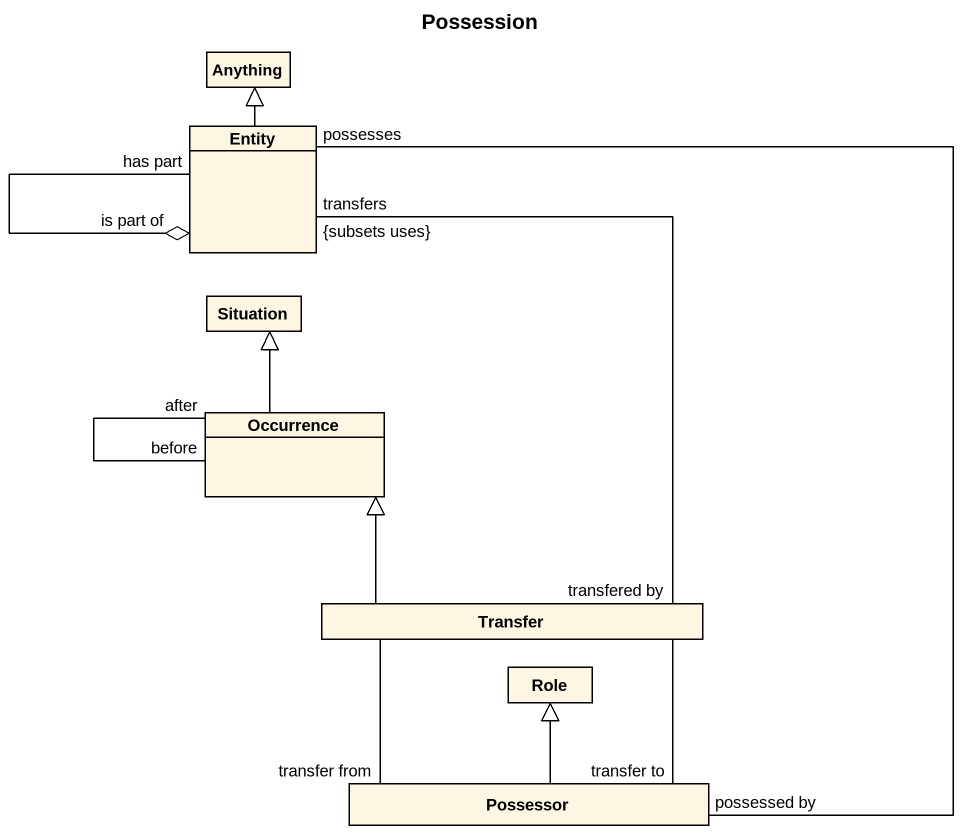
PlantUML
@startuml
title Possession
hide circle
hide empty members
class Anything
class "Entity" as Entity_
class Situation
class Occurrence
class Transfer
class Role
class Possessor
Entity_ -up-|> Anything
Entity_ "is part of" o-- "has part" Entity_
Occurrence -up-|> Situation
Occurrence "before" -- "after" Occurrence
Transfer "transfered by" -up- "transfers\n{subsets uses}" Entity_
Transfer -up-|> Occurrence
Transfer -- "transfer to" Possessor
Transfer -- "transfer from" Possessor
Possessor "possessed by" -up- "possesses" Entity_
Possessor -up-|> Role
@enduml
